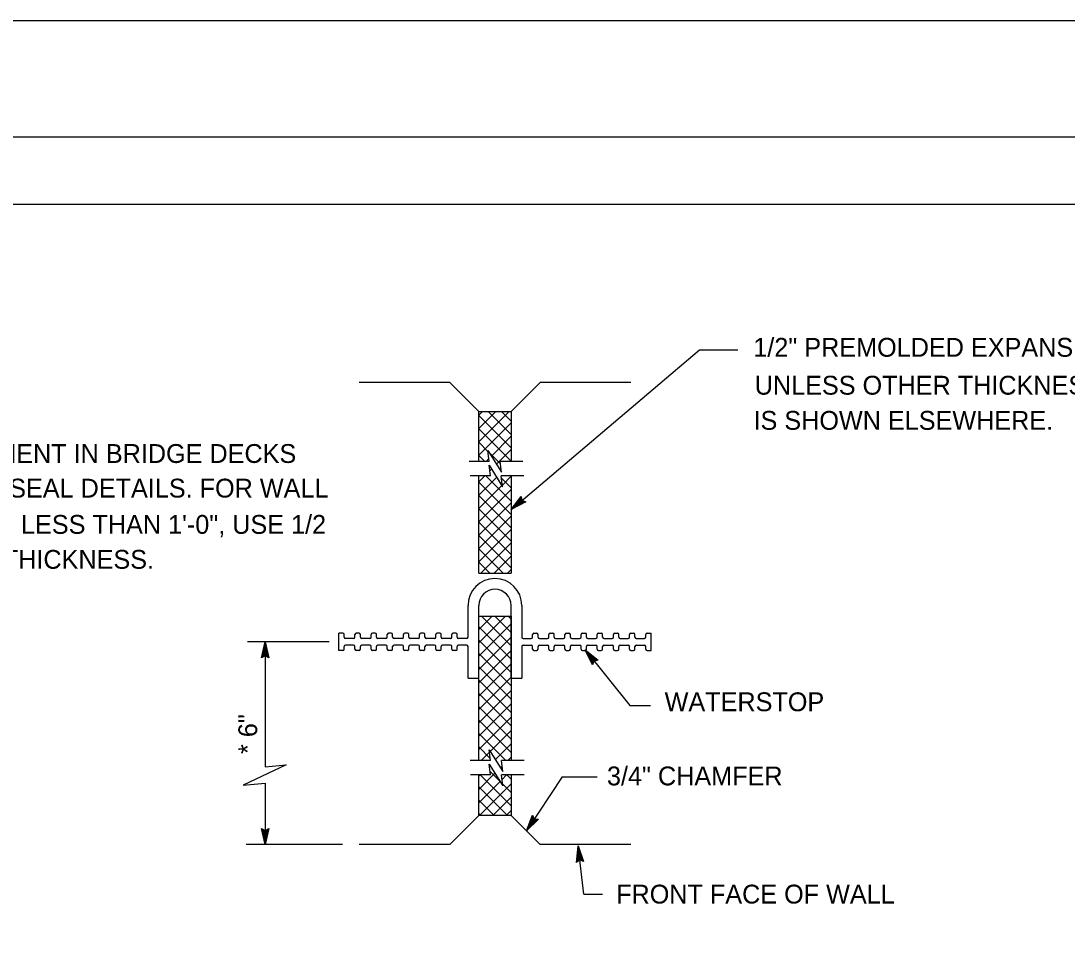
# Model space of a CAD drawing. Extents: x -894 to 866, y -472 to 714.
# Drawn here: x -280.9 to 107.7, y 374.4 to 713.6 of the extents above; entities that cross this region are included whole.
import ezdxf

# ---------------------------------------------------------------- set-up
doc = ezdxf.new("R2010")
doc.units = 0
for name, color, linetype in [('border_PLOTTING-ELEMENTS', 7, 'Continuous'), ('border_rw_22x34_Cut_Lines', 7, 'Continuous'), ('border_SHEET', 7, 'Continuous'), ('str_Concrete-A', 7, 'Continuous'), ('str_Drainage-A', 7, 'Continuous'), ('str_Text-A', 7, 'Continuous')]:
    doc.layers.add(name, color=color, linetype=linetype)

msp = doc.modelspace()

# ---------------------------------------------------------------- linework, layer by layer
at = {"layer": 'border_PLOTTING-ELEMENTS'}
for points in [[(-894.04, -472.44), (865.96, -472.44), (865.96, 713.56), (-894.04, 713.56)], [(-864.04, 670.56), (835.96, 670.56), (835.96, -429.44), (-864.04, -429.44)]]:
    msp.add_lwpolyline(points, close=True, dxfattribs=at)
at = {"layer": 'border_rw_22x34_Cut_Lines'}
msp.add_lwpolyline([(-864.04, 670.56), (835.96, 670.56), (835.96, -429.44), (-864.04, -429.44)], close=True, dxfattribs=at)
at = {"layer": 'border_SHEET'}
msp.add_line((-814.04, 645.56), (810.96, 645.56), dxfattribs=at)
at = {"layer": 'str_Concrete-A'}
for p, q in [((-121.59, 579.28), (-155.24, 579.28)), ((-110.77, 568.46), (-121.59, 579.28)), ((-98.77, 568.46), (-87.94, 579.28)), ((-54.29, 579.28), (-87.94, 579.28)), ((-110.77, 418.46), (-121.59, 407.63)), ((-98.77, 418.46), (-87.94, 407.63)), ((-121.59, 407.63), (-155.24, 407.63)), ((-54.29, 407.63), (-87.94, 407.63))]:
    msp.add_line(p, q, dxfattribs=at)
at = {"layer": 'str_Drainage-A'}
for p, q in [((-110.77, 568.46), (-98.77, 568.46)), ((-110.77, 549.97), (-110.77, 568.46)), ((-98.77, 568.46), (-98.77, 549.97)), ((-106.88, 549.97), (-114.41, 549.97)), ((-94.44, 549.97), (-102.88, 549.97)), ((-106.46, 544.56), (-113.99, 544.56)), ((-110.77, 508.46), (-110.77, 544.56)), ((-94.02, 544.56), (-102.46, 544.56)), ((-98.77, 544.56), (-98.77, 508.46)), ((-110.77, 508.46), (-98.77, 508.46)), ((-114.77, 484.71), (-114.77, 496.46)), ((-110.77, 469.46), (-110.77, 496.46)), ((-98.77, 469.46), (-98.77, 496.46)), ((-94.77, 496.46), (-94.77, 484.71)), ((-110.77, 492.46), (-98.77, 492.46)), ((-110.77, 438.84), (-110.77, 492.46)), ((-98.77, 492.46), (-98.77, 438.84)), ((-162.77, 479.71), (-162.77, 486.21)), ((-161.27, 486.21), (-162.77, 486.21)), ((-155.27, 486.21), (-156.27, 486.21)), ((-149.27, 486.21), (-150.27, 486.21)), ((-143.27, 486.21), (-144.27, 486.21)), ((-137.27, 486.21), (-138.27, 486.21)), ((-131.27, 486.21), (-132.27, 486.21)), ((-125.27, 486.21), (-126.27, 486.21)), ((-119.27, 486.21), (-120.27, 486.21)), ((-90.27, 486.21), (-89.27, 486.21)), ((-84.27, 486.21), (-83.27, 486.21)), ((-78.27, 486.21), (-77.27, 486.21)), ((-72.27, 486.21), (-71.27, 486.21)), ((-66.27, 486.21), (-65.27, 486.21)), ((-60.27, 486.21), (-59.27, 486.21)), ((-54.27, 486.21), (-53.27, 486.21)), ((-48.27, 486.21), (-46.77, 486.21)), ((-46.77, 479.71), (-46.77, 486.21)), ((-160.77, 484.71), (-160.77, 485.71)), ((-157.27, 484.21), (-160.27, 484.21)), ((-156.77, 484.71), (-156.77, 485.71)), ((-154.77, 484.71), (-154.77, 485.71)), ((-151.27, 484.21), (-154.27, 484.21)), ((-150.77, 484.71), (-150.77, 485.71)), ((-148.77, 484.71), (-148.77, 485.71)), ((-145.27, 484.21), (-148.27, 484.21)), ((-144.77, 484.71), (-144.77, 485.71)), ((-142.77, 484.71), (-142.77, 485.71)), ((-139.27, 484.21), (-142.27, 484.21)), ((-138.77, 484.71), (-138.77, 485.71)), ((-136.77, 484.71), (-136.77, 485.71)), ((-133.27, 484.21), (-136.27, 484.21)), ((-132.77, 484.71), (-132.77, 485.71)), ((-130.77, 484.71), (-130.77, 485.71)), ((-127.27, 484.21), (-130.27, 484.21)), ((-126.77, 484.71), (-126.77, 485.71)), ((-124.77, 484.71), (-124.77, 485.71)), ((-121.27, 484.21), (-124.27, 484.21)), ((-120.77, 484.71), (-120.77, 485.71)), ((-118.77, 484.71), (-118.77, 485.71)), ((-115.27, 484.21), (-118.27, 484.21)), ((-94.27, 484.21), (-91.27, 484.21)), ((-90.77, 484.71), (-90.77, 485.71)), ((-88.77, 484.71), (-88.77, 485.71)), ((-88.27, 484.21), (-85.27, 484.21)), ((-84.77, 484.71), (-84.77, 485.71)), ((-82.77, 484.71), (-82.77, 485.71)), ((-82.27, 484.21), (-79.27, 484.21)), ((-78.77, 484.71), (-78.77, 485.71)), ((-76.77, 484.71), (-76.77, 485.71)), ((-76.27, 484.21), (-73.27, 484.21)), ((-72.77, 484.71), (-72.77, 485.71)), ((-70.77, 484.71), (-70.77, 485.71)), ((-70.27, 484.21), (-67.27, 484.21)), ((-66.77, 484.71), (-66.77, 485.71)), ((-64.77, 484.71), (-64.77, 485.71)), ((-64.27, 484.21), (-61.27, 484.21)), ((-60.77, 484.71), (-60.77, 485.71)), ((-58.77, 484.71), (-58.77, 485.71)), ((-58.27, 484.21), (-55.27, 484.21)), ((-54.77, 484.71), (-54.77, 485.71)), ((-52.77, 484.71), (-52.77, 485.71)), ((-52.27, 484.21), (-49.27, 484.21)), ((-48.77, 484.71), (-48.77, 485.71)), ((-161.27, 479.71), (-162.77, 479.71)), ((-160.77, 480.21), (-160.77, 481.21)), ((-157.27, 481.71), (-160.27, 481.71)), ((-156.77, 480.21), (-156.77, 481.21)), ((-155.27, 479.71), (-156.27, 479.71)), ((-154.77, 480.21), (-154.77, 481.21)), ((-151.27, 481.71), (-154.27, 481.71)), ((-150.77, 480.21), (-150.77, 481.21)), ((-149.27, 479.71), (-150.27, 479.71)), ((-148.77, 480.21), (-148.77, 481.21)), ((-145.27, 481.71), (-148.27, 481.71)), ((-144.77, 480.21), (-144.77, 481.21)), ((-143.27, 479.71), (-144.27, 479.71)), ((-142.77, 480.21), (-142.77, 481.21)), ((-139.27, 481.71), (-142.27, 481.71)), ((-138.77, 480.21), (-138.77, 481.21)), ((-137.27, 479.71), (-138.27, 479.71)), ((-136.77, 480.21), (-136.77, 481.21)), ((-133.27, 481.71), (-136.27, 481.71)), ((-132.77, 480.21), (-132.77, 481.21)), ((-131.27, 479.71), (-132.27, 479.71)), ((-130.77, 480.21), (-130.77, 481.21)), ((-127.27, 481.71), (-130.27, 481.71)), ((-126.77, 480.21), (-126.77, 481.21)), ((-125.27, 479.71), (-126.27, 479.71)), ((-124.77, 480.21), (-124.77, 481.21)), ((-121.27, 481.71), (-124.27, 481.71)), ((-120.77, 480.21), (-120.77, 481.21)), ((-119.27, 479.71), (-120.27, 479.71)), ((-118.77, 480.21), (-118.77, 481.21)), ((-115.27, 481.71), (-118.27, 481.71)), ((-114.77, 469.46), (-114.77, 481.21)), ((-94.77, 481.21), (-94.77, 469.46)), ((-94.27, 481.71), (-91.27, 481.71)), ((-90.77, 480.21), (-90.77, 481.21)), ((-90.27, 479.71), (-89.27, 479.71)), ((-88.77, 480.21), (-88.77, 481.21)), ((-88.27, 481.71), (-85.27, 481.71)), ((-84.77, 480.21), (-84.77, 481.21)), ((-84.27, 479.71), (-83.27, 479.71)), ((-82.77, 480.21), (-82.77, 481.21)), ((-82.27, 481.71), (-79.27, 481.71)), ((-78.77, 480.21), (-78.77, 481.21)), ((-78.27, 479.71), (-77.27, 479.71)), ((-76.77, 480.21), (-76.77, 481.21)), ((-76.27, 481.71), (-73.27, 481.71)), ((-72.77, 480.21), (-72.77, 481.21)), ((-72.27, 479.71), (-71.27, 479.71)), ((-70.77, 480.21), (-70.77, 481.21)), ((-70.27, 481.71), (-67.27, 481.71)), ((-66.77, 480.21), (-66.77, 481.21)), ((-66.27, 479.71), (-65.27, 479.71)), ((-64.77, 480.21), (-64.77, 481.21)), ((-64.27, 481.71), (-61.27, 481.71)), ((-60.77, 480.21), (-60.77, 481.21)), ((-60.27, 479.71), (-59.27, 479.71)), ((-58.77, 480.21), (-58.77, 481.21)), ((-58.27, 481.71), (-55.27, 481.71)), ((-54.77, 480.21), (-54.77, 481.21)), ((-54.27, 479.71), (-53.27, 479.71)), ((-52.77, 480.21), (-52.77, 481.21)), ((-52.27, 481.71), (-49.27, 481.71)), ((-48.77, 480.21), (-48.77, 481.21)), ((-48.27, 479.71), (-46.77, 479.71)), ((-114.77, 469.46), (-110.77, 469.46)), ((-98.77, 469.46), (-94.77, 469.46)), ((-106.4, 438.84), (-113.93, 438.84)), ((-93.96, 438.84), (-102.4, 438.84)), ((-106.37, 433.52), (-113.9, 433.52)), ((-110.77, 418.46), (-110.77, 433.52)), ((-93.93, 433.52), (-102.37, 433.52)), ((-98.77, 433.52), (-98.77, 418.46)), ((-98.77, 418.46), (-110.77, 418.46))]:
    msp.add_line(p, q, dxfattribs=at)
for points in [[(-110.77, 557.18), (-99.49, 568.46)], [(-110.77, 562.13), (-104.44, 568.46)], [(-110.77, 567.08), (-109.39, 568.46)], [(-98.77, 559.96), (-107.26, 568.46)], [(-98.77, 564.91), (-102.31, 568.46)], [(-98.77, 555.01), (-110.77, 567.01)], [(-110.77, 552.23), (-98.77, 564.23)], [(-98.77, 550.06), (-110.77, 562.06)], [(-107.36, 553.7), (-110.77, 557.11)], [(-106.1, 551.94), (-98.77, 559.28)], [(-108.58, 549.97), (-110.77, 552.16)], [(-106.88, 549.97), (-107.38, 553.97), (-102.38, 545.97), (-102.88, 549.97)], [(-102.78, 549.12), (-106.98, 553.32)], [(-104.21, 548.89), (-98.77, 554.33)], [(-108.08, 549.97), (-107.03, 551.01)], [(-106.46, 544.56), (-106.96, 548.56), (-101.96, 540.56), (-102.46, 544.56)], [(-106.65, 548.05), (-106.92, 548.31)], [(-110.77, 542.33), (-108.55, 544.55)], [(-98.77, 535.21), (-108.12, 544.57)], [(-106.67, 546.42), (-106.04, 547.06)], [(-102.03, 541.17), (-98.77, 544.43)], [(-110.77, 537.38), (-104.14, 544)], [(-98.77, 530.26), (-110.77, 542.26)], [(-110.77, 532.43), (-102.22, 540.97)], [(-98.77, 540.16), (-102.36, 543.75)], [(-110.77, 527.48), (-98.77, 539.48)], [(-98.77, 525.31), (-110.77, 537.31)], [(-110.77, 522.53), (-98.77, 534.53)], [(-98.77, 520.36), (-110.77, 532.36)], [(-110.77, 517.58), (-98.77, 529.58)], [(-98.77, 515.41), (-110.77, 527.41)], [(-110.77, 512.63), (-98.77, 524.63)], [(-98.77, 510.46), (-110.77, 522.46)], [(-101.71, 508.46), (-110.77, 517.51)], [(-109.99, 508.46), (-98.77, 519.68)], [(-105.04, 508.46), (-98.77, 514.73)], [(-106.66, 508.46), (-110.77, 512.56)], [(-100.09, 508.46), (-98.77, 509.78)], [(-110.77, 482.56), (-100.87, 492.46)], [(-110.77, 487.51), (-105.82, 492.46)], [(-98.77, 481.44), (-109.79, 492.46)], [(-98.77, 486.39), (-104.84, 492.46)], [(-98.77, 491.34), (-99.89, 492.46)], [(-110.77, 477.61), (-98.77, 489.61)], [(-98.77, 476.49), (-110.77, 488.49)], [(-110.77, 472.67), (-98.77, 484.67)], [(-98.77, 471.54), (-110.77, 483.54)], [(-110.77, 467.72), (-98.77, 479.72)], [(-98.77, 466.59), (-110.77, 478.59)], [(-110.77, 462.77), (-98.77, 474.77)], [(-98.77, 461.64), (-110.77, 473.64)], [(-110.77, 457.82), (-98.77, 469.82)], [(-98.77, 456.69), (-110.77, 468.69)], [(-110.77, 452.87), (-98.77, 464.87)], [(-98.77, 451.74), (-110.77, 463.74)], [(-110.77, 447.92), (-98.77, 459.92)], [(-98.77, 446.79), (-110.77, 458.79)], [(-110.77, 442.97), (-98.77, 454.97)], [(-98.77, 441.84), (-110.77, 453.84)], [(-100.72, 438.84), (-110.77, 448.89)], [(-106.53, 442.25), (-98.77, 450.02)], [(-106.5, 439.67), (-110.77, 443.94)], [(-104.63, 439.2), (-98.77, 445.07)], [(-109.93, 438.86), (-106.8, 441.99)], [(-106.4, 438.84), (-106.9, 442.84), (-101.9, 434.84), (-102.4, 438.84)], [(-100.04, 438.84), (-98.77, 440.12)], [(-110.62, 438.84), (-110.77, 438.99)], [(-106.37, 433.52), (-106.87, 437.52), (-101.87, 429.52), (-102.37, 433.52)], [(-106.81, 437.02), (-106.66, 437.18)], [(-102.72, 436.17), (-102.14, 436.74)], [(-101.93, 435.11), (-102.27, 435.45)], [(-110.77, 428.12), (-104.76, 434.12)], [(-110.77, 433.07), (-110.32, 433.51)], [(-98.77, 422.04), (-110.24, 433.52)], [(-102.87, 431.09), (-106.51, 434.74)], [(-102.15, 431.78), (-100.43, 433.5)], [(-98.77, 431.94), (-100.32, 433.49)], [(-110.77, 423.17), (-102.86, 431.08)], [(-100.13, 418.46), (-110.77, 429.09)], [(-110.53, 418.46), (-98.77, 430.22)], [(-98.77, 426.99), (-101.95, 430.18)], [(-105.08, 418.46), (-110.77, 424.14)], [(-105.58, 418.46), (-98.77, 425.27)], [(-100.63, 418.46), (-98.77, 420.32)], [(-110.03, 418.46), (-110.77, 419.19)]]:
    msp.add_lwpolyline(points, dxfattribs=at)
for centre, radius, start, end in [((-104.77, 496.46), 10, 0, 180), ((-104.77, 496.46), 6, 0, 180), ((-161.27, 485.71), 0.5, 0, 90), ((-156.27, 485.71), 0.5, 90, 180), ((-155.27, 485.71), 0.5, 0, 90), ((-150.27, 485.71), 0.5, 90, 180), ((-149.27, 485.71), 0.5, 0, 90), ((-144.27, 485.71), 0.5, 90, 180), ((-143.27, 485.71), 0.5, 0, 90), ((-138.27, 485.71), 0.5, 90, 180), ((-137.27, 485.71), 0.5, 0, 90), ((-132.27, 485.71), 0.5, 90, 180), ((-131.27, 485.71), 0.5, 0, 90), ((-126.27, 485.71), 0.5, 90, 180), ((-125.27, 485.71), 0.5, 0, 90), ((-120.27, 485.71), 0.5, 90, 180), ((-119.27, 485.71), 0.5, 0, 90), ((-90.27, 485.71), 0.5, 90, 180), ((-89.27, 485.71), 0.5, 0, 90), ((-84.27, 485.71), 0.5, 90, 180), ((-83.27, 485.71), 0.5, 0, 90), ((-78.27, 485.71), 0.5, 90, 180), ((-77.27, 485.71), 0.5, 0, 90), ((-72.27, 485.71), 0.5, 90, 180), ((-71.27, 485.71), 0.5, 0, 90), ((-66.27, 485.71), 0.5, 90, 180), ((-65.27, 485.71), 0.5, 0, 90), ((-60.27, 485.71), 0.5, 90, 180), ((-59.27, 485.71), 0.5, 0, 90), ((-54.27, 485.71), 0.5, 90, 180), ((-53.27, 485.71), 0.5, 0, 90), ((-48.27, 485.71), 0.5, 90, 180), ((-160.27, 484.71), 0.5, 180, 270), ((-157.27, 484.71), 0.5, 270, 0), ((-154.27, 484.71), 0.5, 180, 270), ((-151.27, 484.71), 0.5, 270, 360), ((-148.27, 484.71), 0.5, 180, 270), ((-145.27, 484.71), 0.5, 270, 360), ((-142.27, 484.71), 0.5, 180, 270), ((-139.27, 484.71), 0.5, 270, 360), ((-136.27, 484.71), 0.5, 180, 270), ((-133.27, 484.71), 0.5, 270, 0), ((-130.27, 484.71), 0.5, 180, 270), ((-127.27, 484.71), 0.5, 270, 360), ((-124.27, 484.71), 0.5, 180, 270), ((-121.27, 484.71), 0.5, 270, 360), ((-118.27, 484.71), 0.5, 180, 270), ((-115.27, 484.71), 0.5, 270, 360), ((-94.27, 484.71), 0.5, 180, 270), ((-91.27, 484.71), 0.5, 270, 0), ((-88.27, 484.71), 0.5, 180, 270), ((-85.27, 484.71), 0.5, 270, 360), ((-82.27, 484.71), 0.5, 180, 270), ((-79.27, 484.71), 0.5, 270, 0), ((-76.27, 484.71), 0.5, 180, 270), ((-73.27, 484.71), 0.5, 270, 0), ((-70.27, 484.71), 0.5, 180, 270), ((-67.27, 484.71), 0.5, 270, 0), ((-64.27, 484.71), 0.5, 180, 270), ((-61.27, 484.71), 0.5, 270, 0), ((-58.27, 484.71), 0.5, 180, 270), ((-55.27, 484.71), 0.5, 270, 0), ((-52.27, 484.71), 0.5, 180, 270), ((-49.27, 484.71), 0.5, 270, 0), ((-161.27, 480.21), 0.5, 270, 0), ((-160.27, 481.21), 0.5, 90, 180), ((-157.27, 481.21), 0.5, 0, 90), ((-156.27, 480.21), 0.5, 180, 270), ((-155.27, 480.21), 0.5, 270, 360), ((-154.27, 481.21), 0.5, 90, 180), ((-151.27, 481.21), 0.5, 0, 90), ((-150.27, 480.21), 0.5, 180, 270), ((-149.27, 480.21), 0.5, 270, 360), ((-148.27, 481.21), 0.5, 90, 180), ((-145.27, 481.21), 0.5, 0, 90), ((-144.27, 480.21), 0.5, 180, 270), ((-143.27, 480.21), 0.5, 270, 360), ((-142.27, 481.21), 0.5, 90, 180), ((-139.27, 481.21), 0.5, 0, 90), ((-138.27, 480.21), 0.5, 180, 270), ((-137.27, 480.21), 0.5, 270, 0), ((-136.27, 481.21), 0.5, 90, 180), ((-133.27, 481.21), 0.5, 0, 90), ((-132.27, 480.21), 0.5, 180, 270), ((-131.27, 480.21), 0.5, 270, 360), ((-130.27, 481.21), 0.5, 90, 180), ((-127.27, 481.21), 0.5, 0, 90), ((-126.27, 480.21), 0.5, 180, 270), ((-125.27, 480.21), 0.5, 270, 360), ((-124.27, 481.21), 0.5, 90, 180), ((-121.27, 481.21), 0.5, 0, 90), ((-120.27, 480.21), 0.5, 180, 270), ((-119.27, 480.21), 0.5, 270, 360), ((-118.27, 481.21), 0.5, 90, 180), ((-115.27, 481.21), 0.5, 0, 90), ((-94.27, 481.21), 0.5, 90, 180), ((-91.27, 481.21), 0.5, 0, 90), ((-90.27, 480.21), 0.5, 180, 270), ((-89.27, 480.21), 0.5, 270, 0), ((-88.27, 481.21), 0.5, 90, 180), ((-85.27, 481.21), 0.5, 0, 90), ((-84.27, 480.21), 0.5, 180, 270), ((-83.27, 480.21), 0.5, 270, 0), ((-82.27, 481.21), 0.5, 90, 180), ((-79.27, 481.21), 0.5, 0, 90), ((-78.27, 480.21), 0.5, 180, 270), ((-77.27, 480.21), 0.5, 270, 0), ((-76.27, 481.21), 0.5, 90, 180), ((-73.27, 481.21), 0.5, 0, 90), ((-72.27, 480.21), 0.5, 180, 270), ((-71.27, 480.21), 0.5, 270, 0), ((-70.27, 481.21), 0.5, 90, 180), ((-67.27, 481.21), 0.5, 0, 90), ((-66.27, 480.21), 0.5, 180, 270), ((-65.27, 480.21), 0.5, 270, 0), ((-64.27, 481.21), 0.5, 90, 180), ((-61.27, 481.21), 0.5, 0, 90), ((-60.27, 480.21), 0.5, 180, 270), ((-59.27, 480.21), 0.5, 270, 0), ((-58.27, 481.21), 0.5, 90, 180), ((-55.27, 481.21), 0.5, 0, 90), ((-54.27, 480.21), 0.5, 180, 270), ((-53.27, 480.21), 0.5, 270, 0), ((-52.27, 481.21), 0.5, 90, 180), ((-49.27, 481.21), 0.5, 0, 90), ((-48.27, 480.21), 0.5, 180, 270)]:
    msp.add_arc(centre, radius, start, end, dxfattribs=at)
at = {"layer": 'str_Text-A'}
for p, q in [((-98.36, 532.3), (-28.8, 591.42)), ((-28.8, 591.42), (-14.59, 591.42)), ((-98.71, 532.05), (-94.99, 536.95)), ((-97.65, 532.95), (-94.94, 536.52)), ((-95, 536.95), (-95, 536.95)), ((-95, 536.95), (-94.74, 535.42)), ((-93.27, 534.92), (-98.71, 532.05)), ((-93.66, 535.05), (-97.65, 532.94)), ((-96.6, 533.84), (-94.85, 536.14)), ((-94.07, 535.17), (-96.6, 533.84)), ((-95.55, 534.73), (-94.8, 535.72)), ((-94.43, 535.32), (-95.55, 534.73)), ((-94.74, 535.42), (-93.27, 534.92)), ((-93.27, 534.92), (-93.27, 534.92)), ((-98.71, 532.05), (-98.71, 532.05)), ((-166.32, 482.96), (-196.7, 482.96)), ((-191.49, 476.96), (-190.15, 482.96)), ((-190.15, 482.96), (-190.15, 482.96)), ((-190.15, 482.96), (-188.82, 476.96)), ((-190.15, 482.96), (-190.15, 436.49)), ((-191.14, 477.17), (-190.15, 481.58)), ((-190.78, 477.41), (-190.15, 480.19)), ((-190.43, 477.58), (-190.16, 478.81)), ((-190.16, 478.81), (-189.89, 477.6)), ((-190.15, 481.57), (-189.18, 477.19)), ((-190.15, 480.19), (-189.53, 477.37)), ((-71.27, 479.94), (-54.66, 459.28)), ((-68.55, 474.42), (-71.27, 479.94)), ((-71.27, 479.94), (-71.27, 479.94)), ((-71.27, 479.94), (-66.47, 476.1)), ((-68.41, 474.81), (-70.4, 478.86)), ((-70.39, 478.86), (-66.9, 476.05)), ((-190.15, 477.76), (-191.49, 476.96)), ((-191.49, 476.96), (-191.49, 476.96)), ((-188.82, 476.96), (-190.15, 477.76)), ((-188.82, 476.96), (-188.82, 476.96)), ((-68.27, 475.22), (-69.54, 477.78)), ((-69.54, 477.78), (-67.28, 475.97)), ((-68.11, 475.58), (-68.67, 476.71)), ((-68.67, 476.71), (-67.7, 475.93)), ((-68.01, 475.89), (-68.55, 474.42)), ((-68.55, 474.42), (-68.55, 474.42)), ((-66.47, 476.1), (-68.01, 475.89)), ((-66.47, 476.1), (-66.47, 476.1)), ((-54.66, 459.28), (-46.97, 459.28)), ((-79.75, 432.76), (-93.1, 412.79)), ((-79.75, 432.76), (-66.78, 432.76)), ((-190.15, 430.49), (-190.15, 407.63)), ((-93.1, 412.79), (-90.87, 418.52)), ((-88.65, 417.04), (-93.1, 412.79)), ((-92.33, 413.95), (-90.7, 418.12)), ((-89.07, 417.05), (-92.33, 413.94)), ((-91.56, 415.09), (-90.51, 417.78)), ((-89.5, 417.06), (-91.56, 415.09)), ((-90.87, 418.52), (-90.87, 418.52)), ((-90.87, 418.52), (-90.21, 417.12)), ((-90.8, 416.24), (-90.35, 417.39)), ((-89.88, 417.11), (-90.8, 416.24)), ((-90.21, 417.12), (-88.65, 417.04)), ((-88.65, 417.04), (-88.65, 417.04)), ((-190.15, 407.63), (-191.48, 413.63)), ((-191.48, 413.63), (-191.48, 413.63)), ((-191.48, 413.63), (-190.15, 412.83)), ((-190.16, 409.02), (-191.12, 413.4)), ((-190.15, 410.39), (-190.78, 413.22)), ((-190.15, 411.78), (-190.42, 412.98)), ((-190.15, 412.83), (-188.81, 413.63)), ((-188.81, 413.63), (-190.15, 407.63)), ((-189.17, 413.41), (-190.15, 409.01)), ((-189.53, 413.18), (-190.15, 410.39)), ((-189.88, 413), (-190.15, 411.78)), ((-188.81, 413.63), (-188.81, 413.63)), ((-93.1, 412.79), (-93.1, 412.79)), ((-161.4, 407.63), (-197.16, 407.63)), ((-190.15, 407.63), (-190.15, 407.63)), ((-74.49, 401.03), (-73.88, 407.15)), ((-74.16, 401.29), (-73.71, 405.78)), ((-71.7, 389.2), (-73.88, 407.15)), ((-73.88, 407.15), (-73.88, 407.15)), ((-73.88, 407.15), (-71.84, 401.35)), ((-73.83, 401.56), (-73.55, 404.41)), ((-73.71, 405.77), (-72.22, 401.54)), ((-73.55, 404.41), (-72.59, 401.68)), ((-73.25, 401.99), (-74.49, 401.03)), ((-74.49, 401.03), (-74.49, 401.03)), ((-73.51, 401.78), (-73.38, 403.03)), ((-73.38, 403.03), (-72.97, 401.87)), ((-71.84, 401.35), (-73.25, 401.99)), ((-71.84, 401.35), (-71.84, 401.35)), ((-71.7, 389.2), (-64.8, 389.2))]:
    msp.add_line(p, q, dxfattribs=at)
msp.add_lwpolyline([(-190.15, 436.49), (-182.33, 437.22), (-198.33, 429.72), (-190.15, 430.49)], dxfattribs=at)

# ---------------------------------------------------------------- texts
for s, p in [('1/2" PREMOLDED EXPANSION JOINT FILLER', (-8.8, 588.83)), ('UNLESS OTHER THICKNESS AND/OR MATERIAL', (-8.28, 574.75)), ('IS SHOWN ELSEWHERE.', (-8.72, 561.7)), ('* FOR PLACEMENT IN BRIDGE DECKS', (-349.69, 549.39)), ('SEE JOINT SEAL DETAILS. FOR WALL', (-336.19, 536.53)), ('THICKNESS LESS THAN 1\'-0", USE 1/2', (-336.99, 523.06)), ('THE WALL THICKNESS.', (-336.99, 510.08)), ('WATERSTOP', (-41.74, 457.17)), ('3/4" CHAMFER', (-63.16, 429.63)), ('FRONT FACE OF WALL', (-59.76, 385.75))]:
    msp.add_text(s, height=7, dxfattribs=at).set_placement(p)
msp.add_text('* 6"', height=7, rotation=90, dxfattribs=at).set_placement((-193.09, 441.29))

doc.saveas('drawing.dxf')
